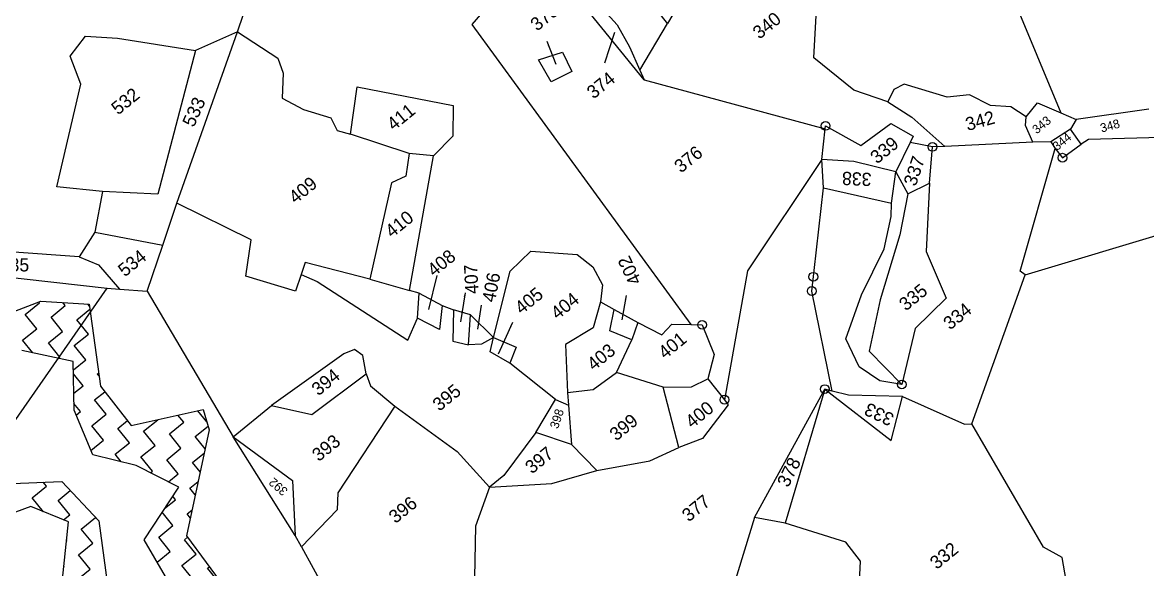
# Model space of a CAD drawing. Header units: metres. Extents: x 309685 to 314009, y 1915455 to 1919798.
# Drawn here: x 311167 to 311802, y 1918117 to 1918425 of the extents above; entities that cross this region are included whole.
import ezdxf

# ---------------------------------------------------------------- set-up
doc = ezdxf.new("R2010")
doc.units = ezdxf.units.M
for name, color, linetype in [('POLY_HATCH', 12, 'Continuous'), ('POLY_PARCEL', 6, 'Continuous'), ('TEXT_PARCEL', 7, 'Continuous')]:
    doc.layers.add(name, color=color, linetype=linetype)
doc.styles.add('TEXT_MAP', font='')
doc.styles.get('TEXT_MAP').set_extended_font_data('Kruti Dev 050')
doc.dimstyles.get("Standard").update_dxf_attribs({"dimtxt": 0.18, "dimasz": 0.18, "dimexe": 0.18, "dimexo": 0.0625, "dimgap": 0.09, "dimtad": 0, "dimtih": 1, "dimtoh": 1, "dimdec": 4, "dimzin": 0, "dimdsep": 46, "dimtxsty": 'Standard', "dimcen": 0.09, "dimadec": 0, "dimazin": 0, "dimtfac": 1, "dimtdec": 4, "dimtofl": 0, "dimtmove": 0, "dimatfit": 3, "dimfxl": 1, "dimtolj": 1, "dimtzin": 0, "dimarcsym": 0})

msp = doc.modelspace()

# ---------------------------------------------------------------- linework, layer by layer
for centre in [(311620.72, 1918367.03), (311680.99, 1918355.18), (311754.44, 1918349.11), (311613.8, 1918281.92), (311612.89, 1918273.87), (311551, 1918254.77), (311663.76, 1918221.09), (311620.27, 1918218.54), (311563.59, 1918212.55)]:
    msp.add_circle(centre, 2.47)
at = {"layer": 'POLY_HATCH'}
for p, q in [((311131.82, 1918250.44), (311177.8, 1918268.13)), ((311177.8, 1918268.13), (311205.1, 1918266.36)), ((311205.1, 1918266.36), (311211.41, 1918220.09)), ((311196.09, 1918234), (311167.13, 1918240.29)), ((311196.52, 1918206.55), (311196.09, 1918234)), ((311211.41, 1918220.09), (311228.86, 1918197.94)), ((311207.05, 1918181.33), (311196.52, 1918206.55)), ((311228.86, 1918197.94), (311269.48, 1918206.97)), ((311269.48, 1918206.97), (311272.88, 1918195.48)), ((311272.88, 1918195.48), (311259.95, 1918135.75)), ((311231.66, 1918175.49), (311207.05, 1918181.33)), ((311255.6, 1918163.15), (311231.66, 1918175.49)), ((311156.9, 1918165.13), (311189.55, 1918166.4)), ((311189.55, 1918166.4), (311210.46, 1918144.1)), ((311236.05, 1918133.37), (311255.6, 1918163.15)), ((311172.07, 1918152.22), (311139.83, 1918140.45)), ((311193.44, 1918143.64), (311172.07, 1918152.22)), ((311192.13, 1918131.05), (311193.44, 1918143.64)), ((311210.46, 1918144.1), (311220.14, 1918073.41)), ((311259.95, 1918135.75), (311282.21, 1918105.67)), ((311189.51, 1918105.88), (311192.13, 1918131.05)), ((311262.13, 1918089.01), (311236.05, 1918133.37))]:
    msp.add_line(p, q, dxfattribs=at)
at = {"layer": 'POLY_HATCH', "linetype": 'Continuous'}
for p, q in [((311168.99, 1918260.62), (311177.03, 1918267.15)), ((311177.03, 1918267.15), (311176.61, 1918267.67)), ((311183.56, 1918259.11), (311191.6, 1918265.64)), ((311191.6, 1918265.64), (311190.23, 1918267.32)), ((311198.13, 1918257.6), (311205.48, 1918263.57)), ((311205.25, 1918265.25), (311204.32, 1918266.41)), ((311175.52, 1918252.58), (311168.99, 1918260.62)), ((311190.09, 1918251.07), (311183.56, 1918259.11)), ((311204.66, 1918249.56), (311198.13, 1918257.6)), ((311167.47, 1918246.05), (311175.52, 1918252.58)), ((311182.04, 1918244.54), (311190.09, 1918251.07)), ((311196.61, 1918243.03), (311204.66, 1918249.56)), ((311173.23, 1918238.97), (311167.47, 1918246.05)), ((311188.57, 1918236.5), (311182.04, 1918244.54)), ((311203.14, 1918234.99), (311196.61, 1918243.03)), ((311187.73, 1918235.82), (311188.57, 1918236.5)), ((311196.16, 1918229.31), (311203.14, 1918234.99)), ((311201.63, 1918220.41), (311196.19, 1918227.11)), ((311209.67, 1918226.94), (311210.4, 1918227.53)), ((311210.64, 1918225.75), (311209.67, 1918226.94)), ((311196.37, 1918216.14), (311201.63, 1918220.41)), ((311208.16, 1918212.37), (311213.85, 1918217)), ((311214.69, 1918204.33), (311208.16, 1918212.37)), ((311200.12, 1918205.84), (311196.46, 1918210.35)), ((311197.65, 1918203.84), (311200.12, 1918205.84)), ((311271.52, 1918200.06), (311266.45, 1918206.3)), ((311206.65, 1918197.8), (311214.69, 1918204.33)), ((311221.22, 1918196.29), (311226.67, 1918200.72)), ((311235.79, 1918194.78), (311243.77, 1918201.26)), ((311250.36, 1918193.26), (311258.4, 1918199.79)), ((311258.4, 1918199.79), (311255.15, 1918203.79)), ((311213.17, 1918189.76), (311206.65, 1918197.8)), ((311227.74, 1918188.25), (311221.22, 1918196.29)), ((311242.31, 1918186.74), (311235.79, 1918194.78)), ((311256.88, 1918185.22), (311250.36, 1918193.26)), ((311264.93, 1918191.75), (311272.23, 1918197.68)), ((311270.57, 1918184.8), (311264.93, 1918191.75)), ((311205.97, 1918183.91), (311213.17, 1918189.76)), ((311219.7, 1918181.72), (311227.74, 1918188.25)), ((311234.27, 1918180.21), (311242.31, 1918186.74)), ((311223.11, 1918177.52), (311219.7, 1918181.72)), ((311240.8, 1918172.17), (311234.27, 1918180.21)), ((311248.84, 1918178.69), (311256.88, 1918185.22)), ((311263.41, 1918177.18), (311270.09, 1918182.6)), ((311255.37, 1918170.65), (311248.84, 1918178.69)), ((311267.76, 1918171.83), (311263.41, 1918177.18)), ((311239.76, 1918171.32), (311240.8, 1918172.17)), ((311249.81, 1918166.13), (311255.37, 1918170.65)), ((311261.9, 1918162.61), (311266.59, 1918166.42)), ((311172.97, 1918157.12), (311181.01, 1918163.65)), ((311181.01, 1918163.65), (311179.1, 1918165.99)), ((311187.54, 1918155.61), (311194.43, 1918161.2)), ((311264.95, 1918158.85), (311261.9, 1918162.61)), ((311179.3, 1918149.32), (311172.97, 1918157.12)), ((311194.07, 1918147.56), (311187.54, 1918155.61)), ((311247.65, 1918151.04), (311253.86, 1918156.08)), ((311253.86, 1918156.08), (311252.26, 1918158.06)), ((311190.63, 1918144.77), (311194.07, 1918147.56)), ((311252.35, 1918141.51), (311246.29, 1918148.97)), ((311260.39, 1918148.04), (311263.08, 1918150.23)), ((311262.14, 1918145.88), (311260.39, 1918148.04)), ((311200.59, 1918139.52), (311208.63, 1918146.05)), ((311244.3, 1918134.98), (311252.35, 1918141.51)), ((311207.12, 1918131.48), (311200.59, 1918139.52)), ((311250.83, 1918126.94), (311244.3, 1918134.98)), ((311258.87, 1918133.47), (311260.6, 1918134.87)), ((311192.32, 1918132.8), (311192.55, 1918132.99)), ((311192.55, 1918132.99), (311192.36, 1918133.23)), ((311199.08, 1918124.95), (311207.12, 1918131.48)), ((311265.4, 1918125.43), (311258.87, 1918133.47)), ((311205.61, 1918116.91), (311199.08, 1918124.95)), ((311243.38, 1918120.9), (311250.83, 1918126.94)), ((311257.36, 1918118.9), (311265.4, 1918125.43)), ((311190.8, 1918118.23), (311191.04, 1918118.42)), ((311191.04, 1918118.42), (311190.84, 1918118.66)), ((311197.57, 1918110.38), (311205.61, 1918116.91)), ((311263.89, 1918110.86), (311257.36, 1918118.9)), ((311271.93, 1918117.39), (311272.94, 1918118.21)), ((311278.46, 1918109.35), (311271.93, 1918117.39))]:
    msp.add_line(p, q, dxfattribs=at)
at = {"layer": 'POLY_PARCEL'}
for p, q in [((311288.87, 1918420.2), (311310.13, 1918484.24)), ((311614.09, 1918405.48), (311618.58, 1918485.11)), ((311706.22, 1918488.43), (311753.52, 1918374.42)), ((311531.49, 1918424.93), (311505.17, 1918458.48)), ((311449.61, 1918457.32), (311421, 1918424.24)), ((311493.61, 1918434.5), (311503.15, 1918424.18)), ((311539.43, 1918438.32), (311531.49, 1918424.93)), ((311518.33, 1918393), (311487.92, 1918430.46)), ((311421, 1918424.24), (311544.72, 1918254.92)), ((311503.15, 1918424.18), (311510.07, 1918411.73)), ((311515.91, 1918398.49), (311531.49, 1918424.93)), ((311194.43, 1918406.38), (311202.98, 1918417.67)), ((311202.98, 1918417.67), (311221.09, 1918416.53)), ((311221.09, 1918416.53), (311265.04, 1918409.62)), ((311254.53, 1918323.51), (311288.87, 1918420.2)), ((311288.87, 1918420.2), (311265.04, 1918409.62)), ((311288.87, 1918420.2), (311311.53, 1918405.32)), ((311265.04, 1918409.62), (311243.84, 1918328.58)), ((311458.62, 1918404.27), (311472.3, 1918408.59)), ((311472.3, 1918408.59), (311477.56, 1918397.85)), ((311510.07, 1918411.73), (311515.91, 1918398.49)), ((311200.43, 1918390.52), (311194.43, 1918406.38)), ((311311.53, 1918405.32), (311314.54, 1918396.91)), ((311465.82, 1918391.99), (311458.62, 1918404.27)), ((311636.61, 1918387.16), (311614.09, 1918405.48)), ((311314.54, 1918396.91), (311313.95, 1918382.79)), ((311477.56, 1918397.85), (311465.82, 1918391.99)), ((311515.91, 1918398.49), (311518.33, 1918393)), ((311186.87, 1918332.65), (311200.43, 1918390.52)), ((311352.51, 1918362.44), (311356.36, 1918389.19)), ((311356.36, 1918389.19), (311410.52, 1918378.58)), ((311518.33, 1918393), (311620.53, 1918365.4)), ((311665.13, 1918390.54), (311659.17, 1918387.61)), ((311689.39, 1918383.34), (311665.13, 1918390.54)), ((311313.95, 1918382.79), (311326, 1918376.28)), ((311655.85, 1918380.57), (311636.61, 1918387.16)), ((311659.17, 1918387.61), (311655.85, 1918380.57)), ((311701.89, 1918384.64), (311689.39, 1918383.34)), ((311713.8, 1918378.52), (311701.89, 1918384.64)), ((311326, 1918376.28), (311341.48, 1918371.68)), ((311410.52, 1918378.58), (311410.25, 1918361.19)), ((311655.85, 1918380.57), (311669.42, 1918371.99)), ((311725.21, 1918377.73), (311713.8, 1918378.52)), ((311733.98, 1918372.16), (311725.21, 1918377.73)), ((311733.98, 1918372.16), (311740.39, 1918380.08)), ((311740.39, 1918380.08), (311753.52, 1918374.42)), ((311803.09, 1918376.52), (311762.12, 1918370.71)), ((311341.48, 1918371.68), (311345.02, 1918364.43)), ((311669.42, 1918371.99), (311687.98, 1918355.51)), ((311733.47, 1918367.26), (311733.98, 1918372.16)), ((311753.52, 1918374.42), (311762.12, 1918370.71)), ((311762.12, 1918370.71), (311758.93, 1918365.13)), ((311345.02, 1918364.43), (311352.51, 1918362.44)), ((311618.54, 1918348.16), (311620.53, 1918365.4)), ((311620.53, 1918365.4), (311620.72, 1918367.03)), ((311620.72, 1918367.03), (311640.67, 1918355.93)), ((311640.67, 1918355.93), (311657.54, 1918368.36)), ((311657.54, 1918368.36), (311670.18, 1918361.32)), ((311737.61, 1918357.8), (311733.47, 1918367.26)), ((311758.93, 1918365.13), (311747.84, 1918358.14)), ((311764.99, 1918356.77), (311758.93, 1918365.13)), ((311385.74, 1918351.47), (311352.51, 1918362.44)), ((311410.25, 1918361.19), (311399.46, 1918350.22)), ((311668.4, 1918357.67), (311660.33, 1918341.13)), ((311670.18, 1918361.32), (311668.4, 1918357.67)), ((311680.99, 1918355.18), (311668.4, 1918357.67)), ((311737.61, 1918357.8), (311687.98, 1918355.51)), ((311747.84, 1918358.14), (311737.61, 1918357.8)), ((311747.84, 1918358.14), (311750.3, 1918354.22)), ((311769.13, 1918359.35), (311764.99, 1918356.77)), ((311819.42, 1918360.77), (311769.13, 1918359.35)), ((311385.74, 1918351.47), (311383.83, 1918338.71)), ((311399.46, 1918350.22), (311385.74, 1918351.47)), ((311679.36, 1918334.75), (311680.99, 1918355.18)), ((311687.98, 1918355.51), (311680.99, 1918355.18)), ((311730.56, 1918285.15), (311750.3, 1918354.22)), ((311750.3, 1918354.22), (311754.44, 1918349.11)), ((311754.44, 1918349.11), (311764.99, 1918356.77)), ((311385.92, 1918274.23), (311399.46, 1918350.22)), ((311618.54, 1918348.16), (311576.6, 1918285.35)), ((311636.71, 1918346.89), (311618.54, 1918348.16)), ((311619.49, 1918332.18), (311618.54, 1918348.16)), ((311660.33, 1918341.13), (311636.71, 1918346.89)), ((311383.83, 1918338.71), (311375.66, 1918335.01)), ((311657.88, 1918323.5), (311660.33, 1918341.13)), ((311660.33, 1918341.13), (311667.17, 1918328.67)), ((311212.62, 1918330.12), (311186.87, 1918332.65)), ((311375.66, 1918335.01), (311363.48, 1918280.52)), ((311612.89, 1918273.87), (311619.49, 1918332.18)), ((311619.49, 1918332.18), (311657.88, 1918323.5)), ((311667.17, 1918328.67), (311679.36, 1918334.75)), ((311679.36, 1918334.75), (311677.54, 1918296.14)), ((311212.62, 1918330.12), (311208.24, 1918307.09)), ((311243.84, 1918328.58), (311212.62, 1918330.12)), ((311667.17, 1918328.67), (311662.64, 1918305.52)), ((311733.45, 1918282.94), (311885.01, 1918328.73)), ((311246.56, 1918299.72), (311254.53, 1918323.51)), ((311296.42, 1918302.67), (311254.53, 1918323.51)), ((311657.8, 1918315.97), (311657.88, 1918323.5)), ((311653.77, 1918297.59), (311657.8, 1918315.97)), ((311208.24, 1918307.09), (311199.46, 1918293.08)), ((311208.24, 1918307.09), (311246.56, 1918299.72)), ((311237.87, 1918273.78), (311246.56, 1918299.72)), ((311293.56, 1918282.3), (311296.42, 1918302.67)), ((311662.64, 1918305.52), (311651.57, 1918268.87)), ((311199.46, 1918293.08), (311160.08, 1918296.05)), ((311442.65, 1918285.08), (311454.29, 1918296.43)), ((311454.29, 1918296.43), (311480.51, 1918294.54)), ((311480.51, 1918294.54), (311489.43, 1918287.54)), ((311640.91, 1918271.68), (311653.77, 1918297.59)), ((311677.54, 1918296.14), (311688.75, 1918269.76)), ((311199.46, 1918293.08), (311210.26, 1918288.6)), ((311210.26, 1918288.6), (311222.22, 1918274.93)), ((311327.02, 1918289.95), (311324.73, 1918283.12)), ((311363.48, 1918280.52), (311327.02, 1918289.95)), ((311489.43, 1918287.54), (311494.76, 1918277.35)), ((311134.9, 1918284.54), (311215.25, 1918275.45)), ((311321.61, 1918273.82), (311293.56, 1918282.3)), ((311324.73, 1918283.12), (311321.61, 1918273.82)), ((311324.73, 1918283.12), (311333.68, 1918279.22)), ((311433.27, 1918247.7), (311442.65, 1918285.08)), ((311576.6, 1918285.35), (311563.59, 1918212.55)), ((311703.26, 1918198.92), (311733.45, 1918282.94)), ((311733.45, 1918282.94), (311730.56, 1918285.15)), ((311150.95, 1918183.18), (311215.25, 1918275.45)), ((311215.25, 1918275.45), (311222.22, 1918274.93)), ((311222.22, 1918274.93), (311237.87, 1918273.78)), ((311333.68, 1918279.22), (311385, 1918246.05)), ((311363.48, 1918280.52), (311385.92, 1918274.23)), ((311494.76, 1918277.35), (311493.69, 1918267.82)), ((311237.87, 1918273.78), (311286.26, 1918191.52)), ((311391.34, 1918272.62), (311385.92, 1918274.23)), ((311390.44, 1918258.53), (311391.34, 1918272.62)), ((311391.34, 1918272.62), (311404.32, 1918265.69)), ((311624.49, 1918217.44), (311612.89, 1918273.87)), ((311632.19, 1918246.95), (311640.91, 1918271.68)), ((311651.57, 1918268.87), (311645.22, 1918239.88)), ((311688.75, 1918269.76), (311671.2, 1918252.78)), ((311404.32, 1918265.69), (311402.73, 1918252.08)), ((311404.32, 1918265.69), (311410.78, 1918263.16)), ((311410.78, 1918263.16), (311410.39, 1918245.54)), ((311420.38, 1918260.39), (311410.78, 1918263.16)), ((311493.69, 1918267.82), (311489.47, 1918253.1)), ((311493.69, 1918267.82), (311501.41, 1918263.5)), ((311499.03, 1918251.47), (311501.41, 1918263.5)), ((311501.41, 1918263.5), (311514.67, 1918256.09)), ((311385, 1918246.05), (311390.44, 1918258.53)), ((311402.73, 1918252.08), (311390.44, 1918258.53)), ((311419.17, 1918243.42), (311420.38, 1918260.39)), ((311420.38, 1918260.39), (311433.27, 1918247.7)), ((311514.67, 1918256.09), (311511.38, 1918246.38)), ((311514.67, 1918256.09), (311528.28, 1918249.1)), ((311489.47, 1918253.1), (311473.83, 1918243.77)), ((311511.38, 1918246.38), (311499.03, 1918251.47)), ((311528.28, 1918249.1), (311533.94, 1918255.16)), ((311533.94, 1918255.16), (311544.72, 1918254.92)), ((311544.72, 1918254.92), (311551, 1918254.77)), ((311551, 1918254.77), (311557.77, 1918238.11)), ((311671.2, 1918252.78), (311663.76, 1918221.09)), ((311410.39, 1918245.54), (311419.17, 1918243.42)), ((311426.5, 1918243.79), (311419.17, 1918243.42)), ((311433.27, 1918247.7), (311426.5, 1918243.79)), ((311431.41, 1918239.56), (311433.27, 1918247.7)), ((311433.27, 1918247.7), (311446.03, 1918242.19)), ((311473.83, 1918243.77), (311474.97, 1918216.67)), ((311502.64, 1918227.84), (311511.38, 1918246.38)), ((311639.67, 1918231.01), (311632.19, 1918246.95)), ((311348.84, 1918238.42), (311308.04, 1918209.17)), ((311354.91, 1918240.95), (311348.84, 1918238.42)), ((311359.53, 1918237.52), (311354.91, 1918240.95)), ((311361.39, 1918227.06), (311359.53, 1918237.52)), ((311442.49, 1918233.15), (311431.41, 1918239.56)), ((311446.03, 1918242.19), (311442.49, 1918233.15)), ((311557.77, 1918238.11), (311554.3, 1918224.29)), ((311645.22, 1918239.88), (311663.76, 1918221.09)), ((311468.3, 1918212.58), (311442.49, 1918233.15)), ((311651.42, 1918223.26), (311639.67, 1918231.01)), ((311330.83, 1918204.27), (311361.39, 1918227.06)), ((311361.39, 1918227.06), (311363.94, 1918220.29)), ((311489.49, 1918218.34), (311502.64, 1918227.84)), ((311529.08, 1918219.52), (311502.64, 1918227.84)), ((311545.07, 1918219.73), (311554.3, 1918224.29)), ((311554.3, 1918224.29), (311563.59, 1918212.55)), ((311363.94, 1918220.29), (311377.6, 1918208.91)), ((311474.97, 1918216.67), (311489.49, 1918218.34)), ((311529.08, 1918219.52), (311545.07, 1918219.73)), ((311537.85, 1918185.55), (311529.08, 1918219.52)), ((311580.64, 1918146.14), (311620.27, 1918218.54)), ((311620.27, 1918218.54), (311597.89, 1918142.86)), ((311624.49, 1918217.44), (311620.27, 1918218.54)), ((311620.27, 1918218.54), (311657.74, 1918189.45)), ((311633.68, 1918215.04), (311624.49, 1918217.44)), ((311663.76, 1918221.09), (311651.42, 1918223.26)), ((311457.2, 1918194.03), (311468.3, 1918212.58)), ((311468.3, 1918212.58), (311475.55, 1918209.42)), ((311474.97, 1918216.67), (311475.55, 1918209.42)), ((311563.59, 1918212.55), (311565.82, 1918209.73)), ((311664.07, 1918214.42), (311633.68, 1918215.04)), ((311657.74, 1918189.45), (311664.07, 1918214.42)), ((311664.07, 1918214.42), (311699.11, 1918198.65)), ((311286.26, 1918191.52), (311308.04, 1918209.17)), ((311308.04, 1918209.17), (311330.83, 1918204.27)), ((311377.6, 1918208.91), (311345.33, 1918160.06)), ((311377.6, 1918208.91), (311412.78, 1918183.39)), ((311475.55, 1918209.42), (311477.33, 1918187.34)), ((311565.82, 1918209.73), (311551.27, 1918190.73)), ((311699.11, 1918198.65), (311703.26, 1918198.92)), ((311743.73, 1918129.32), (311703.26, 1918198.92)), ((311457.2, 1918194.03), (311439.02, 1918169.74)), ((311477.33, 1918187.34), (311457.2, 1918194.03)), ((311321.35, 1918135.98), (311286.26, 1918191.52)), ((311286.26, 1918191.52), (311319.9, 1918166.85)), ((311477.33, 1918187.34), (311491.67, 1918172.57)), ((311521.59, 1918178.07), (311537.85, 1918185.55)), ((311551.27, 1918190.73), (311537.85, 1918185.55)), ((311412.78, 1918183.39), (311431.05, 1918163.26)), ((311491.67, 1918172.57), (311521.59, 1918178.07)), ((311319.9, 1918166.85), (311321.35, 1918135.98)), ((311439.02, 1918169.74), (311431.05, 1918163.26)), ((311466.19, 1918165.23), (311491.67, 1918172.57)), ((311345.33, 1918160.06), (311345.04, 1918150.42)), ((311431.05, 1918163.26), (311423.15, 1918141.15)), ((311431.05, 1918163.26), (311466.19, 1918165.23)), ((311345.04, 1918150.42), (311324.83, 1918129.42)), ((311423.15, 1918141.15), (311422.31, 1918100.56)), ((311580.64, 1918146.14), (311568.58, 1918106.69)), ((311597.89, 1918142.86), (311580.64, 1918146.14)), ((311632.05, 1918132.2), (311597.89, 1918142.86)), ((311324.83, 1918129.42), (311321.35, 1918135.98)), ((311324.83, 1918129.42), (311338.09, 1918105.37)), ((311640.47, 1918121.38), (311632.05, 1918132.2)), ((311754.28, 1918123.51), (311743.73, 1918129.32)), ((311756.44, 1918110.52), (311754.28, 1918123.51)), ((311639.5, 1918101.48), (311640.47, 1918121.38))]:
    msp.add_line(p, q, dxfattribs=at)

# ---------------------------------------------------------------- texts
at = {"layer": 'TEXT_PARCEL', "style": 'TEXT_MAP'}
for s, height, rotation, p in [('375', 7.458, 39.07139, (311457.92, 1918420.23)), ('340', 7.458, 39.07139, (311583.39, 1918415.64)), ('374', 7.458, 39.07139, (311489.76, 1918381.93)), ('532', 7.458, 39.07139, (311221.38, 1918372.9)), ('533', 7.458, 65.605, (311264.1, 1918365.88)), ('411', 7.458, 39.07139, (311376.93, 1918363.99)), ('342', 7.458, 15.47089, (311700.87, 1918364.15)), ('343', 4.972, 39.07139, (311739.85, 1918362.24)), ('348', 4.972, 15.55018, (311776.55, 1918363.28)), ('339', 7.458, 39.07139, (311649.77, 1918345.28)), ('344', 4.972, 39.07139, (311751.36, 1918352.83)), ('376', 7.458, 39.07139, (311539.13, 1918340.14)), ('337', 7.458, 71.16099, (311671.58, 1918332.57)), ('409', 7.458, 39.07139, (311321.54, 1918322.74)), ('338', 7.458, 177.47693, (311646.79, 1918340.49)), ('410', 7.458, 39.07139, (311375.97, 1918303.53)), ('534', 7.458, 39.07139, (311225.18, 1918281.53)), ('408', 7.458, 39.07139, (311399.72, 1918281.64)), ('402', 7.458, 115.66119, (311517.04, 1918279.46)), ('535', 7.458, 359.46587, (311154.55, 1918285.03)), ('407', 7.458, 92.88345, (311424.86, 1918272.38)), ('406', 7.458, 78.84627, (311434.03, 1918267.13)), ('405', 7.458, 39.07139, (311449.11, 1918260.32)), ('335', 7.458, 39.07139, (311666.01, 1918262.27)), ('404', 7.458, 39.07139, (311469.41, 1918257.4)), ('334', 7.458, 39.07139, (311690.98, 1918251.56)), ('401', 7.458, 39.07139, (311530.1, 1918235.08)), ('403', 7.458, 39.07139, (311489.87, 1918228.52)), ('394', 7.458, 39.07139, (311334.43, 1918214.36)), ('395', 7.458, 39.07139, (311402.73, 1918205.67)), ('400', 7.458, 39.07139, (311545.38, 1918196.02)), ('398', 4.972, 71.96276, (311469.67, 1918195.78)), ('333', 7.458, 154.7105, (311660.04, 1918204.04)), ('399', 7.458, 39.07139, (311502.62, 1918188.9)), ('393', 7.458, 39.07139, (311334.67, 1918177.27)), ('397', 7.458, 39.07139, (311454.95, 1918170.33)), ('378', 7.458, 63.7389, (311599.64, 1918162.6)), ('392', 4.972, 139.0846, (311317.61, 1918161.62)), ('396', 7.458, 39.07139, (311377.98, 1918142.32)), ('377', 7.458, 39.07139, (311543.47, 1918143.23)), ('332', 7.458, 39.07139, (311683.44, 1918116.41))]:
    msp.add_text(s, height=height, rotation=rotation, dxfattribs=at).set_placement(p)

# ---------------------------------------------------------------- leaders
for points in [[(311463.37, 1918414.82), (311468.49, 1918401.95)], [(311496.05, 1918402.74), (311501.77, 1918419.87)], [(311401.36, 1918282.67), (311396.68, 1918263.39)], [(311417.25, 1918272.93), (311414.6, 1918256.47)], [(311508.19, 1918271.31), (311505.72, 1918257.68)], [(311426.37, 1918265.96), (311424.19, 1918252.28)], [(311444.05, 1918256.13), (311435.91, 1918238.31)]]:
    msp.add_leader(points, dimstyle='Standard', override={"dimtxt": 2.5, "dimasz": 2.5, "dimexe": 1.25, "dimexo": 0.625, "dimgap": 0.625, "dimtad": 1, "dimtih": 0, "dimtoh": 0, "dimzin": 8, "dimcen": 2.5, "dimtofl": 1})

doc.saveas('drawing.dxf')
